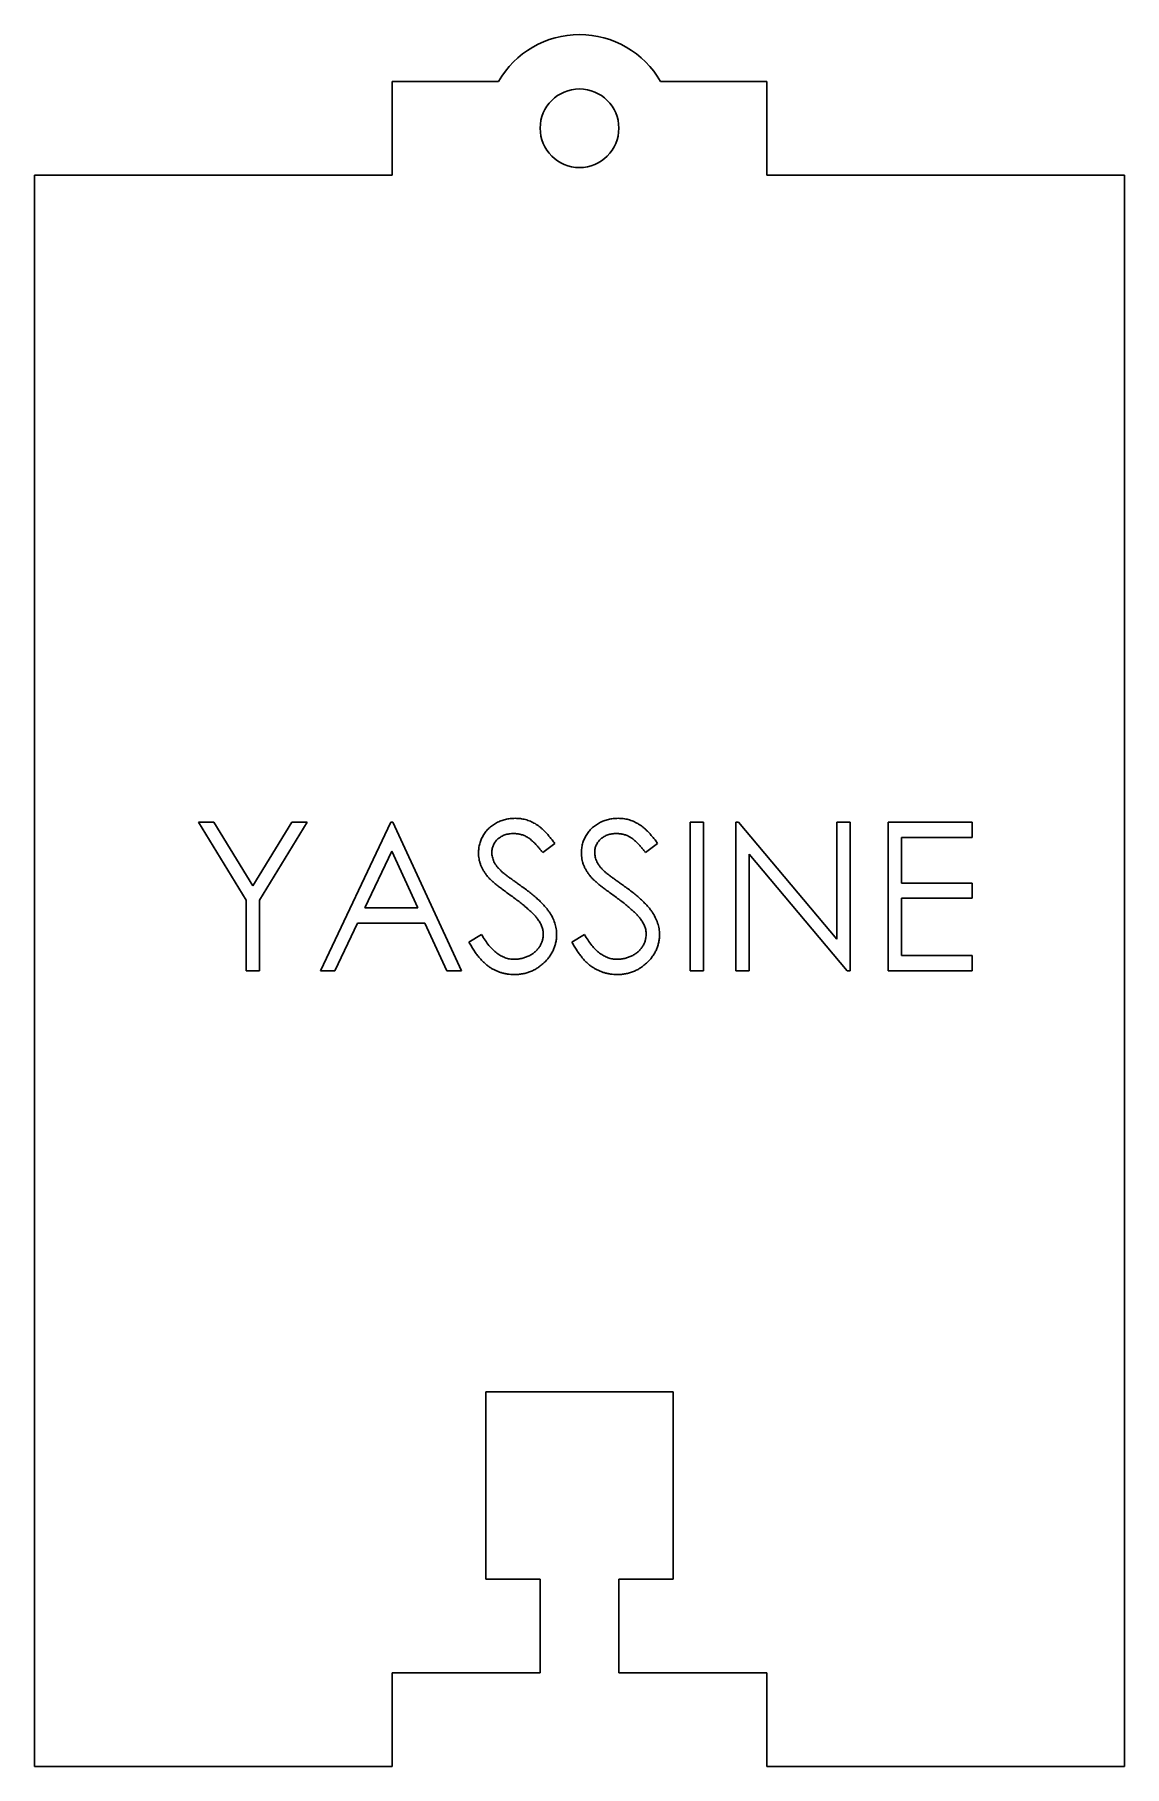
# Model space of a CAD drawing. Header units: millimetres. Extents: x -122.4 to -64.2, y -5 to 87.5.
import ezdxf

# ---------------------------------------------------------------- set-up
doc = ezdxf.new("R2010")
doc.units = ezdxf.units.MM

msp = doc.modelspace()

# ---------------------------------------------------------------- linework, layer by layer
at = {"color": 7, "linetype": 'Continuous', "lineweight": 25}
for p, q in [((-103.335, 85), (-103.335, 80)), ((-103.335, 85), (-97.665, 85)), ((-89.005, 85), (-83.335, 85)), ((-83.335, 85), (-83.335, 80)), ((-122.435, 80), (-122.435, -5)), ((-122.435, 80), (-103.335, 80)), ((-83.335, 80), (-64.235, 80)), ((-64.235, 80), (-64.235, -5)), ((-113.688, 45.438), (-112.872, 45.438)), ((-111.144, 41.273), (-113.688, 45.438)), ((-112.872, 45.438), (-110.786, 42.027)), ((-110.786, 42.027), (-108.703, 45.438)), ((-107.887, 45.438), (-110.432, 41.273)), ((-108.703, 45.438), (-107.887, 45.438)), ((-107.175, 37.5), (-103.41, 45.438)), ((-103.41, 45.438), (-103.308, 45.438)), ((-103.308, 45.438), (-99.645, 37.5)), ((-87.433, 45.438), (-86.721, 45.438)), ((-87.433, 37.5), (-87.433, 45.438)), ((-86.721, 45.438), (-86.721, 37.5)), ((-84.991, 45.438), (-84.841, 45.438)), ((-84.991, 37.5), (-84.991, 45.438)), ((-84.841, 45.438), (-79.597, 39.19)), ((-79.597, 45.438), (-78.885, 45.438)), ((-79.597, 39.19), (-79.597, 45.438)), ((-78.885, 45.438), (-78.885, 37.5)), ((-76.85, 45.438), (-72.372, 45.438)), ((-76.85, 37.5), (-76.85, 45.438)), ((-72.372, 45.438), (-72.372, 44.623)), ((-76.137, 44.623), (-76.137, 42.181)), ((-72.372, 44.623), (-76.137, 44.623)), ((-103.367, 43.89), (-104.804, 40.858)), ((-101.968, 40.858), (-103.367, 43.89)), ((-94.658, 44.297), (-95.302, 43.809)), ((-89.163, 44.297), (-89.807, 43.809)), ((-84.278, 43.733), (-84.278, 37.5)), ((-79.047, 37.5), (-84.278, 43.733)), ((-76.137, 42.181), (-72.372, 42.181)), ((-72.372, 42.181), (-72.372, 41.367)), ((-111.144, 37.5), (-111.144, 41.273)), ((-110.432, 41.273), (-110.432, 37.5)), ((-104.804, 40.858), (-101.968, 40.858)), ((-76.137, 41.367), (-76.137, 38.314)), ((-72.372, 41.367), (-76.137, 41.367)), ((-105.191, 40.044), (-106.398, 37.5)), ((-101.592, 40.044), (-105.191, 40.044)), ((-100.419, 37.5), (-101.592, 40.044)), ((-99.238, 39.031), (-98.567, 39.433)), ((-93.742, 39.031), (-93.071, 39.433)), ((-76.137, 38.314), (-72.372, 38.314)), ((-72.372, 38.314), (-72.372, 37.5)), ((-110.432, 37.5), (-111.144, 37.5)), ((-106.398, 37.5), (-107.175, 37.5)), ((-99.645, 37.5), (-100.419, 37.5)), ((-86.721, 37.5), (-87.433, 37.5)), ((-84.278, 37.5), (-84.991, 37.5)), ((-78.885, 37.5), (-79.047, 37.5)), ((-72.372, 37.5), (-76.85, 37.5)), ((-88.335, 15), (-98.335, 15)), ((-98.335, 15), (-98.335, 5)), ((-88.335, 5), (-88.335, 15)), ((-98.335, 5), (-95.435, 5)), ((-95.435, 5), (-95.435, 0)), ((-91.235, 0), (-91.235, 5)), ((-91.235, 5), (-88.335, 5)), ((-103.335, -5), (-103.335, 0)), ((-103.335, 0), (-95.435, 0)), ((-91.235, 0), (-83.335, 0)), ((-83.335, -5), (-83.335, 0)), ((-103.335, -5), (-122.435, -5)), ((-64.235, -5), (-83.335, -5))]:
    msp.add_line(p, q, dxfattribs=at)
msp.add_circle((-93.335, 82.5), 2.1, dxfattribs=at)
msp.add_arc((-93.335, 82.5), 5, 30, 150, dxfattribs=at)
for points, knots in [([(-98.729, 43.789), (-98.726, 43.873), (-98.72, 44.039), (-98.67, 44.281), (-98.593, 44.514), (-98.481, 44.731), (-98.342, 44.932), (-98.177, 45.114), (-97.984, 45.27), (-97.769, 45.403), (-97.536, 45.509), (-97.291, 45.586), (-97.035, 45.631), (-96.861, 45.638), (-96.773, 45.641)], [0, 0, 0, 0, 0.0837806, 0.1657704, 0.246266, 0.3276817, 0.4087112, 0.4896249, 0.5716147, 0.656207, 0.7416983, 0.8265566, 0.9119939, 1, 1, 1, 1]), ([(-96.773, 45.641), (-96.679, 45.638), (-96.494, 45.632), (-96.221, 45.575), (-95.956, 45.486), (-95.745, 45.38), (-95.579, 45.276), (-95.452, 45.18), (-95.323, 45.071), (-95.194, 44.944), (-95.062, 44.804), (-94.928, 44.649), (-94.791, 44.48), (-94.703, 44.359), (-94.658, 44.297)], [0, 0, 0, 0, 0.107211, 0.212613, 0.318547, 0.426489, 0.48333, 0.543275, 0.607966, 0.677192, 0.750736, 0.828748, 0.912208, 1, 1, 1, 1]), ([(-93.234, 43.789), (-93.231, 43.873), (-93.225, 44.039), (-93.175, 44.281), (-93.098, 44.514), (-92.985, 44.731), (-92.847, 44.932), (-92.682, 45.114), (-92.489, 45.27), (-92.273, 45.403), (-92.04, 45.509), (-91.795, 45.586), (-91.54, 45.631), (-91.366, 45.638), (-91.278, 45.641)], [0, 0, 0, 0, 0.0837806, 0.1657704, 0.246266, 0.3276817, 0.4087112, 0.4896249, 0.5716147, 0.656207, 0.7416983, 0.8265566, 0.9119939, 1, 1, 1, 1]), ([(-91.278, 45.641), (-91.184, 45.638), (-90.999, 45.632), (-90.726, 45.575), (-90.461, 45.486), (-90.249, 45.38), (-90.083, 45.276), (-89.957, 45.18), (-89.828, 45.071), (-89.698, 44.944), (-89.566, 44.804), (-89.433, 44.649), (-89.296, 44.48), (-89.208, 44.359), (-89.163, 44.297)], [0, 0, 0, 0, 0.107211, 0.212613, 0.318547, 0.426489, 0.48333, 0.543275, 0.607966, 0.677192, 0.750736, 0.828748, 0.912208, 1, 1, 1, 1]), ([(-96.853, 44.827), (-96.935, 44.824), (-97.093, 44.819), (-97.317, 44.761), (-97.52, 44.672), (-97.693, 44.544), (-97.837, 44.391), (-97.942, 44.217), (-98.005, 44.024), (-98.013, 43.89), (-98.016, 43.822)], [0, 0, 0, 0, 0.143031, 0.275822, 0.401869, 0.527875, 0.650459, 0.765964, 0.880809, 1, 1, 1, 1]), ([(-95.302, 43.809), (-95.341, 43.859), (-95.416, 43.956), (-95.53, 44.091), (-95.637, 44.214), (-95.743, 44.321), (-95.84, 44.42), (-95.936, 44.503), (-96.028, 44.573), (-96.142, 44.647), (-96.288, 44.719), (-96.469, 44.781), (-96.659, 44.82), (-96.787, 44.824), (-96.853, 44.827)], [0, 0, 0, 0, 0.098452, 0.189596, 0.274136, 0.352122, 0.4237, 0.48904, 0.548952, 0.60191, 0.70128, 0.800434, 0.898563, 1, 1, 1, 1]), ([(-91.357, 44.827), (-91.439, 44.824), (-91.598, 44.819), (-91.822, 44.761), (-92.024, 44.672), (-92.198, 44.544), (-92.342, 44.391), (-92.447, 44.217), (-92.51, 44.024), (-92.517, 43.89), (-92.521, 43.822)], [0, 0, 0, 0, 0.143031, 0.275822, 0.401869, 0.527875, 0.650459, 0.765964, 0.880809, 1, 1, 1, 1]), ([(-89.807, 43.809), (-89.846, 43.859), (-89.921, 43.956), (-90.035, 44.091), (-90.142, 44.214), (-90.248, 44.321), (-90.345, 44.42), (-90.441, 44.503), (-90.532, 44.573), (-90.647, 44.647), (-90.793, 44.719), (-90.974, 44.781), (-91.163, 44.82), (-91.292, 44.824), (-91.357, 44.827)], [0, 0, 0, 0, 0.098452, 0.189596, 0.274136, 0.352122, 0.4237, 0.48904, 0.548952, 0.60191, 0.70128, 0.800434, 0.898563, 1, 1, 1, 1]), ([(-98.285, 42.58), (-98.32, 42.627), (-98.389, 42.719), (-98.48, 42.862), (-98.557, 43.009), (-98.619, 43.159), (-98.669, 43.312), (-98.704, 43.469), (-98.725, 43.628), (-98.728, 43.735), (-98.729, 43.789)], [0, 0, 0, 0, 0.133502, 0.26255, 0.388252, 0.511531, 0.633734, 0.755402, 0.877557, 1, 1, 1, 1]), ([(-98.016, 43.822), (-98.015, 43.78), (-98.013, 43.694), (-97.99, 43.568), (-97.955, 43.443), (-97.905, 43.319), (-97.837, 43.192), (-97.744, 43.064), (-97.629, 42.93), (-97.54, 42.842), (-97.493, 42.796)], [0, 0, 0, 0, 0.107313, 0.21612, 0.323407, 0.434613, 0.553299, 0.685993, 0.834214, 1, 1, 1, 1]), ([(-92.79, 42.58), (-92.825, 42.627), (-92.894, 42.719), (-92.985, 42.862), (-93.062, 43.009), (-93.124, 43.159), (-93.174, 43.312), (-93.209, 43.469), (-93.23, 43.628), (-93.232, 43.735), (-93.234, 43.789)], [0, 0, 0, 0, 0.133502, 0.26255, 0.388252, 0.511531, 0.633734, 0.755402, 0.877557, 1, 1, 1, 1]), ([(-92.521, 43.822), (-92.52, 43.78), (-92.518, 43.694), (-92.495, 43.568), (-92.459, 43.443), (-92.409, 43.319), (-92.341, 43.192), (-92.249, 43.064), (-92.134, 42.93), (-92.045, 42.842), (-91.998, 42.796)], [0, 0, 0, 0, 0.107313, 0.21612, 0.323407, 0.434613, 0.553299, 0.685993, 0.834214, 1, 1, 1, 1]), ([(-96.985, 41.501), (-97.068, 41.56), (-97.228, 41.674), (-97.451, 41.842), (-97.651, 41.998), (-97.827, 42.137), (-97.976, 42.267), (-98.104, 42.38), (-98.204, 42.483), (-98.26, 42.55), (-98.285, 42.58)], [0, 0, 0, 0, 0.181532, 0.347075, 0.495559, 0.629077, 0.745524, 0.845834, 0.930783, 1, 1, 1, 1]), ([(-97.493, 42.796), (-97.476, 42.781), (-97.435, 42.744), (-97.359, 42.684), (-97.26, 42.609), (-97.138, 42.517), (-96.993, 42.411), (-96.824, 42.29), (-96.633, 42.153), (-96.498, 42.057), (-96.426, 42.006)], [0, 0, 0, 0, 0.052594, 0.124952, 0.218094, 0.333502, 0.468789, 0.624938, 0.801683, 1, 1, 1, 1]), ([(-91.489, 41.501), (-91.573, 41.56), (-91.732, 41.674), (-91.956, 41.842), (-92.155, 41.998), (-92.332, 42.137), (-92.481, 42.267), (-92.608, 42.38), (-92.709, 42.483), (-92.765, 42.55), (-92.79, 42.58)], [0, 0, 0, 0, 0.181532, 0.347075, 0.495559, 0.629077, 0.745524, 0.845834, 0.930783, 1, 1, 1, 1]), ([(-91.998, 42.796), (-91.981, 42.781), (-91.939, 42.744), (-91.864, 42.684), (-91.764, 42.609), (-91.643, 42.517), (-91.498, 42.411), (-91.329, 42.29), (-91.138, 42.153), (-91.003, 42.057), (-90.931, 42.006)], [0, 0, 0, 0, 0.052594, 0.124952, 0.218094, 0.333502, 0.468789, 0.624938, 0.801683, 1, 1, 1, 1]), ([(-96.426, 42.006), (-96.34, 41.943), (-96.173, 41.822), (-95.936, 41.64), (-95.721, 41.461), (-95.527, 41.288), (-95.353, 41.121), (-95.2, 40.959), (-95.067, 40.803), (-94.923, 40.603), (-94.777, 40.356), (-94.652, 40.053), (-94.572, 39.749), (-94.562, 39.545), (-94.557, 39.445)], [0, 0, 0, 0, 0.096967, 0.1877632, 0.2723812, 0.3513018, 0.4243116, 0.4918819, 0.5542029, 0.6108432, 0.7159176, 0.8145502, 0.9085005, 1, 1, 1, 1]), ([(-90.931, 42.006), (-90.845, 41.943), (-90.678, 41.822), (-90.441, 41.64), (-90.226, 41.461), (-90.032, 41.288), (-89.858, 41.121), (-89.705, 40.959), (-89.572, 40.803), (-89.427, 40.603), (-89.282, 40.356), (-89.156, 40.053), (-89.077, 39.749), (-89.066, 39.545), (-89.061, 39.445)], [0, 0, 0, 0, 0.096967, 0.1877632, 0.2723812, 0.3513018, 0.4243116, 0.4918819, 0.5542029, 0.6108432, 0.7159176, 0.8145502, 0.9085005, 1, 1, 1, 1]), ([(-95.553, 40.235), (-95.589, 40.28), (-95.664, 40.376), (-95.794, 40.517), (-95.942, 40.665), (-96.111, 40.819), (-96.3, 40.981), (-96.51, 41.149), (-96.739, 41.325), (-96.901, 41.441), (-96.985, 41.501)], [0, 0, 0, 0, 0.090285, 0.190099, 0.299187, 0.418362, 0.548359, 0.688775, 0.839072, 1, 1, 1, 1]), ([(-90.058, 40.235), (-90.094, 40.28), (-90.168, 40.376), (-90.298, 40.517), (-90.446, 40.665), (-90.616, 40.819), (-90.805, 40.981), (-91.015, 41.149), (-91.244, 41.325), (-91.406, 41.441), (-91.489, 41.501)], [0, 0, 0, 0, 0.090285, 0.190099, 0.299187, 0.418362, 0.548359, 0.688775, 0.839072, 1, 1, 1, 1]), ([(-95.269, 39.456), (-95.272, 39.522), (-95.279, 39.656), (-95.337, 39.854), (-95.426, 40.05), (-95.51, 40.172), (-95.553, 40.235)], [0, 0, 0, 0, 0.234748, 0.475391, 0.728528, 1, 1, 1, 1]), ([(-89.774, 39.456), (-89.777, 39.522), (-89.784, 39.656), (-89.842, 39.854), (-89.931, 40.05), (-90.015, 40.172), (-90.058, 40.235)], [0, 0, 0, 0, 0.2347481, 0.4753906, 0.7285276, 1, 1, 1, 1]), ([(-96.824, 37.296), (-96.884, 37.298), (-97.003, 37.3), (-97.179, 37.32), (-97.351, 37.35), (-97.518, 37.395), (-97.682, 37.45), (-97.841, 37.519), (-97.996, 37.6), (-98.146, 37.695), (-98.294, 37.804), (-98.438, 37.93), (-98.58, 38.072), (-98.719, 38.23), (-98.853, 38.407), (-98.985, 38.599), (-99.115, 38.809), (-99.196, 38.956), (-99.238, 39.031)], [0, 0, 0, 0, 0.05721, 0.1137, 0.168686, 0.224158, 0.278721, 0.333797, 0.389247, 0.4454, 0.503285, 0.564258, 0.627941, 0.694626, 0.765364, 0.839605, 0.917535, 1, 1, 1, 1]), ([(-98.567, 39.433), (-98.504, 39.329), (-98.385, 39.129), (-98.185, 38.858), (-97.978, 38.629), (-97.763, 38.441), (-97.54, 38.293), (-97.308, 38.188), (-97.069, 38.122), (-96.905, 38.115), (-96.824, 38.111)], [0, 0, 0, 0, 0.159004, 0.304646, 0.438547, 0.562322, 0.677433, 0.786897, 0.893611, 1, 1, 1, 1]), ([(-96.824, 38.111), (-96.754, 38.113), (-96.616, 38.116), (-96.413, 38.153), (-96.216, 38.212), (-96.028, 38.293), (-95.854, 38.391), (-95.699, 38.508), (-95.568, 38.643), (-95.46, 38.791), (-95.375, 38.949), (-95.315, 39.113), (-95.276, 39.283), (-95.271, 39.398), (-95.269, 39.456)], [0, 0, 0, 0, 0.091304, 0.18101, 0.270405, 0.360513, 0.448738, 0.532675, 0.614376, 0.694559, 0.772714, 0.849123, 0.923934, 1, 1, 1, 1]), ([(-94.557, 39.445), (-94.558, 39.373), (-94.561, 39.233), (-94.595, 39.026), (-94.645, 38.825), (-94.719, 38.632), (-94.812, 38.446), (-94.925, 38.267), (-95.062, 38.097), (-95.214, 37.934), (-95.383, 37.787), (-95.562, 37.655), (-95.75, 37.542), (-95.948, 37.454), (-96.155, 37.383), (-96.37, 37.333), (-96.594, 37.301), (-96.746, 37.298), (-96.824, 37.296)], [0, 0, 0, 0, 0.0614866, 0.1217791, 0.1809264, 0.2402652, 0.2997155, 0.3605026, 0.4231437, 0.4879999, 0.5532871, 0.6169166, 0.6798088, 0.7421776, 0.8046558, 0.868254, 0.9330177, 1, 1, 1, 1]), ([(-91.329, 37.296), (-91.389, 37.298), (-91.508, 37.3), (-91.684, 37.32), (-91.856, 37.35), (-92.023, 37.395), (-92.187, 37.45), (-92.346, 37.519), (-92.501, 37.6), (-92.651, 37.695), (-92.799, 37.804), (-92.943, 37.93), (-93.085, 38.072), (-93.224, 38.23), (-93.358, 38.407), (-93.49, 38.599), (-93.619, 38.809), (-93.701, 38.956), (-93.742, 39.031)], [0, 0, 0, 0, 0.05721, 0.1137, 0.168686, 0.224158, 0.278721, 0.333797, 0.389247, 0.4454, 0.503285, 0.564258, 0.627941, 0.694626, 0.765364, 0.839605, 0.917535, 1, 1, 1, 1]), ([(-93.071, 39.433), (-93.009, 39.329), (-92.889, 39.129), (-92.69, 38.858), (-92.483, 38.629), (-92.268, 38.441), (-92.045, 38.293), (-91.813, 38.188), (-91.573, 38.122), (-91.41, 38.115), (-91.329, 38.111)], [0, 0, 0, 0, 0.159004, 0.304646, 0.438547, 0.562322, 0.677433, 0.786897, 0.893611, 1, 1, 1, 1]), ([(-91.329, 38.111), (-91.259, 38.113), (-91.121, 38.116), (-90.918, 38.153), (-90.721, 38.212), (-90.533, 38.293), (-90.359, 38.391), (-90.204, 38.508), (-90.073, 38.643), (-89.965, 38.791), (-89.88, 38.949), (-89.82, 39.113), (-89.781, 39.283), (-89.776, 39.398), (-89.774, 39.456)], [0, 0, 0, 0, 0.091304, 0.18101, 0.270405, 0.360513, 0.448738, 0.532675, 0.614376, 0.694559, 0.772714, 0.849123, 0.923934, 1, 1, 1, 1]), ([(-89.061, 39.445), (-89.063, 39.373), (-89.066, 39.233), (-89.1, 39.026), (-89.149, 38.825), (-89.224, 38.632), (-89.317, 38.446), (-89.43, 38.267), (-89.567, 38.097), (-89.719, 37.934), (-89.888, 37.787), (-90.067, 37.655), (-90.254, 37.542), (-90.453, 37.454), (-90.66, 37.383), (-90.875, 37.333), (-91.099, 37.301), (-91.251, 37.298), (-91.329, 37.296)], [0, 0, 0, 0, 0.061487, 0.121779, 0.180926, 0.240265, 0.299715, 0.360503, 0.423144, 0.488, 0.553287, 0.616917, 0.679809, 0.742178, 0.804656, 0.868254, 0.933018, 1, 1, 1, 1])]:
    msp.add_open_spline(points, degree=3, knots=knots, dxfattribs=at)

doc.saveas('drawing.dxf')
